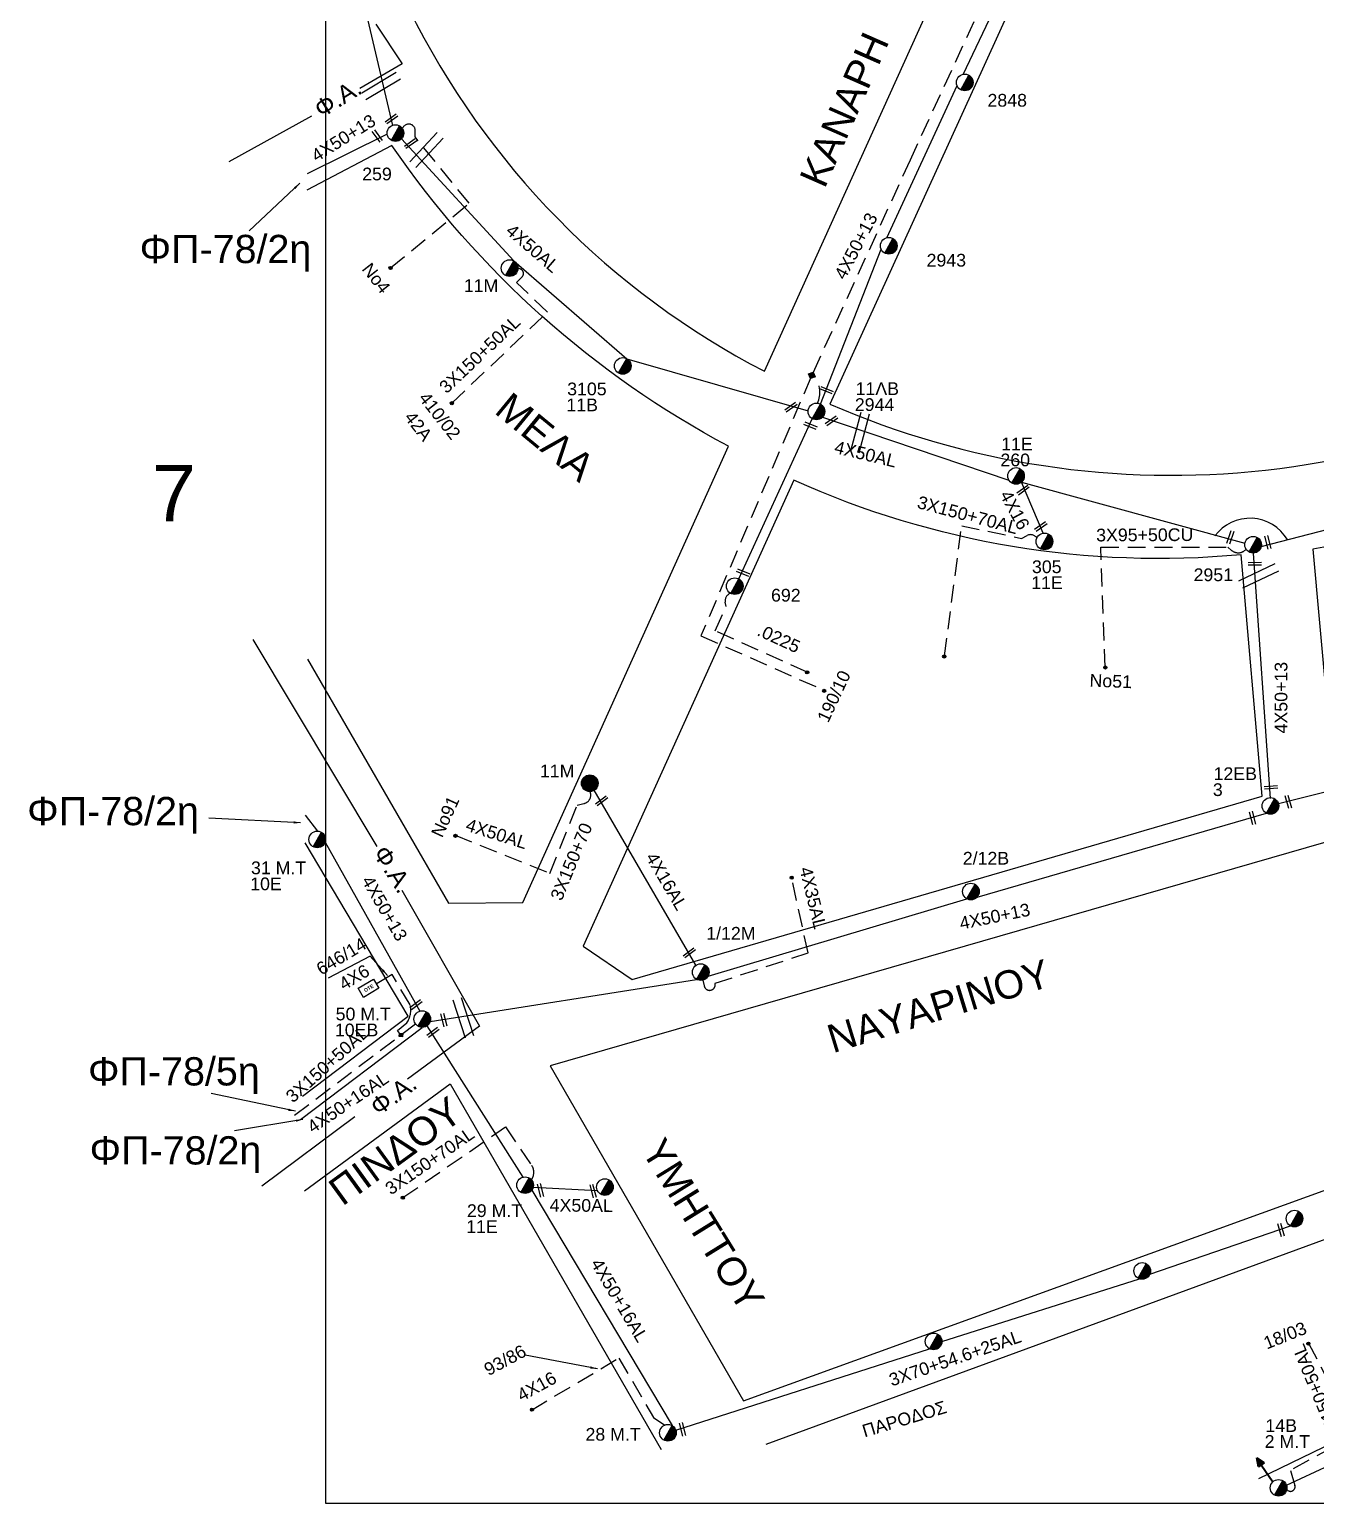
# Model space of a CAD drawing. Header units: millimetres. Extents: x 898 to 3196, y 765 to 1779.
# Drawn here: x 897.7 to 1080, y 771.1 to 979.9 of the extents above; entities that cross this region are included whole.
import ezdxf
from ezdxf.enums import TextEntityAlignment as Align

# ---------------------------------------------------------------- set-up
doc = ezdxf.new("R2010")
doc.units = ezdxf.units.MM
doc.linetypes.add('DASHED', pattern=[19.05, 12.7, -6.35])
for name, color, linetype in [('Pillar OTE', 7, 'Continuous'), ('Γέφυρες Εναερίου Δικτύου', 7, 'DASHED'), ('Γυμνά εναέρια ΧΤ (3Φ)   3x50+35CU', 7, 'Continuous'), ('Γυμνά εναέρια ΧΤ (3Φ)   4x16AL', 7, 'Continuous'), ('Γυμνά εναέρια ΧΤ (3Φ)   4x35AL', 7, 'Continuous'), ('Γυμνά εναέρια ΧΤ (3Φ)   4x50AL', 7, 'Continuous'), ('Γυμνά εναέρια ΧΤ και ΦΟΠ (3Φ)   4x50+16AL', 7, 'Continuous'), ('Εναέρια παροχή ΧΤ 4x16', 7, 'SYN_LINE'), ('Επίτονοι', 7, 'Continuous'), ('Επιγραφές - Σχήματα', 7, 'Continuous'), ('Καλώδια ΧΤ   3x150+50AL', 7, 'DASHED'), ('Καλώδια ΧΤ   3x150+70AL', 7, 'DASHED'), ('Καλώδια ΧΤ   3x150AL+50CU', 7, 'DASHED'), ('Καλώδια ΧΤ   3x95+50CU', 7, 'DASHED'), ('Καλώδια ΧΤ   4x50+13', 7, 'SYN_LINE'), ('Μηχανική τομή', 7, 'Continuous'), ('Στύλος Ξύλινος', 7, 'Continuous'), ('Στύλος Ξύλινος @ 1', 7, 'Continuous'), ('Στύλος ΦΜ', 7, 'Continuous'), ('Στύλος ΦΜ @ 1', 7, 'Continuous'), ('Συνδέσεις', 7, 'Continuous'), ('Συνεστραμμένα ΧΤ   3x70+54.6+25AL', 7, 'SYN_LINE'), ('Τομή', 7, 'Continuous'), ('Υπόβαθρο ΔΕΗ', 7, 'Continuous'), ('Υπόγεια καλώδια Παροχών ΧΤ   .0225', 7, 'DASHED'), ('Υπόγεια καλώδια Παροχών ΧΤ   4x6', 7, 'DASHED')]:
    doc.layers.add(name, color=color, linetype=linetype)
doc.styles.add('ar', font='arial.ttf')
doc.styles.get("Standard").update_dxf_attribs({"font": 'arial.ttf'})
doc.linetypes.add('SYN_LINE', pattern='A,0.5,-0.0001,["/\\/\\/\\/",Standard,S=0.1,R=0,X=0,Y=-0.05],-0.25', length=0.7501)
doc.dimstyles.new('ISO-25', dxfattribs={"dimtxt": 2.5, "dimasz": 2.5, "dimexe": 1.25, "dimexo": 0.625, "dimtad": 1, "dimtxsty": 'Standard', "dimcen": 2.5, "dimadec": 0, "dimazin": 0, "dimtfac": 1, "dimtmove": 0, "dimatfit": 3, "dimfxl": 1, "dimarcsym": 0})

# ---------------------------------------------------------------- blocks, each defined once
blk = doc.blocks.new('ΥΠΑΡΧΩΝ ΤΣΙΜΕΝΤΕΝΙΟΣ ΣΤΥΛΟΣ')
at = {"layer": 'Στύλος ΦΜ'}
blk.add_hatch(color=7, dxfattribs=at).paths.add_polyline_path([(-1.29, -2.28, 0.574793), (2.62, 0, 0.268822), (1.3, 2.27)])
at = {"layer": 'Στύλος ΦΜ', "color": 7}
blk.add_line((-1.29, -2.28), (1.3, 2.27), dxfattribs=at)
blk.add_circle((0, 0), 2.62, dxfattribs=at)
at = {"layer": 'Στύλος ΦΜ', "flags": 4}
for tag, p in [('ΑΡΙΘΜΟΣ', (-4.68, 8.05)), ('ΤΥΠΟΣ', (-4.91, 3.03))]:
    blk.add_attdef(tag, p, '', height=4, dxfattribs=at)
blk = doc.blocks.new('ΥΠΑΡΧΩΝ ΞΥΛΙΝΟΣ ΣΤΥΛΟΣ')
at = {"layer": 'Στύλος Ξύλινος'}
h = blk.add_hatch(color=7, dxfattribs=at)
h.paths.add_polyline_path([(-2.62, 0, 0.270008), (-1.29, -2.28), (1.3, 2.27, 0.576266)])
h.paths.add_polyline_path([(-1.29, -2.28, 0.574793), (2.62, 0, 0.268822), (1.3, 2.27)])
at = {"layer": 'Στύλος Ξύλινος', "color": 7}
blk.add_line((-1.29, -2.28), (1.3, 2.27), dxfattribs=at)
blk.add_circle((0, 0), 2.62, dxfattribs=at)
at = {"layer": 'Στύλος Ξύλινος', "flags": 4}
for tag, p in [('ΑΡΙΘΜΟΣ', (-4.91, 8.6)), ('ΤΥΠΟΣ', (-4.85, 3.39))]:
    blk.add_attdef(tag, p, '', height=4, dxfattribs=at)
blk = doc.blocks.new('ΤΟΜΗ')
at = {"layer": 'Τομή', "ltscale": 40}
for p, q in [((-5.68, 0), (5.68, 0)), ((5.68, -2.33), (-5.68, -2.33))]:
    blk.add_line(p, q, dxfattribs=at)
blk = doc.blocks.new('A$C76D1674A')
at = {"layer": 'Τομή', "xscale": 0.5, "yscale": 0.5, "zscale": 0.5}
blk.add_blockref('ΤΟΜΗ', (2.84, 1.17), dxfattribs=at)
blk = doc.blocks.new('ΕΠΙΤΟΝΟΣ')
at = {"layer": 'Επίτονοι', "lineweight": 40, "ltscale": 40}
blk.add_hatch(color=256, dxfattribs=at).paths.add_polyline_path([(-1.13, 6.47), (0, 9.1), (1.13, 6.47)])
for p, q in [((-1.13, 6.47), (0, 9.1)), ((1.13, 6.47), (-1.13, 6.47)), ((-1.13, 6.47), (0, 6.47)), ((0, 9.1), (1.13, 6.47)), ((0, 6.47), (0, 0))]:
    blk.add_line(p, q, dxfattribs=at)
blk = doc.blocks.new('_ΣΥΝΔΕΣΗ')
at = {"layer": 'Συνδέσεις', "linetype": 'SYN_LINE', "ltscale": 40}
blk.add_hatch(color=256, dxfattribs=at).paths.add_polyline_path([(0.5, -0.01, 1), (-0.5, -0.01, 1)])
at = {"layer": 'Συνδέσεις'}
blk.add_circle((0, -0.01), 0.5, dxfattribs=at)
blk = doc.blocks.new('ΜΗΧΑΝΙΚΗ ΤΟΜΗ')
at = {"layer": 'Μηχανική τομή', "ltscale": 40}
for p, q in [((-1.89, 0.78), (1.89, 0.78)), ((1.89, 0), (-1.89, 0))]:
    blk.add_line(p, q, dxfattribs=at)
blk = doc.blocks.new('TSONTA XT1')
at = {"ltscale": 40}
h = blk.add_hatch(color=256, dxfattribs=at)
h.dxf.hatch_style = 1
h.paths.add_polyline_path([(595.96, 2487.66), (597.07, 2488.77), (595.96, 2489.87), (594.85, 2488.77)])
blk.add_lwpolyline([(594.85, 2488.77), (595.96, 2489.87), (597.07, 2488.77), (595.96, 2487.66)], close=True, dxfattribs=at)
blk = doc.blocks.new('PILLAR ΟΤΕ')
at = {"layer": 'Pillar OTE', "ltscale": 40}
blk.add_lwpolyline([(-3.31, 2.02), (3.39, 2.02), (3.39, -1.99), (-3.31, -1.99)], close=True, dxfattribs=at)
at = {"layer": 'Pillar OTE', "insert": (-1.81, 0.71), "char_height": 1.3575, "width": 109.961, "attachment_point": 1}
blk.add_mtext('{\\fArial|b1|i0|c161|p34;OTE}', dxfattribs=at)

msp = doc.modelspace()

# ---------------------------------------------------------------- linework, layer by layer
at = {"layer": 'Γυμνά εναέρια ΧΤ (3Φ)   3x50+35CU', "color": 6, "linetype": 'Continuous'}
msp.add_lwpolyline([(1072.28, 906.69), (1098.22, 913.37)], dxfattribs=at)
at = {"layer": 'Γυμνά εναέρια ΧΤ (3Φ)   4x16AL', "color": 30, "linetype": 'Continuous'}
msp.add_lwpolyline([(992.18, 847.37), (977.77, 872.15)], dxfattribs=at)
at = {"layer": 'Γυμνά εναέρια ΧΤ (3Φ)   4x35AL', "color": 30, "linetype": 'DASHED', "ltscale": 0.2}
msp.add_lwpolyline([(993.17, 845.27), (993.34, 844.46, 1.029302), (994.89, 844.82), (1008.08, 849.11), (1005.75, 859.71)], format="xyb", dxfattribs=at)
at = {"layer": 'Γυμνά εναέρια ΧΤ (3Φ)   4x50AL', "color": 30}
msp.add_lwpolyline([(950.47, 964.43), (966.37, 947.12), (982.38, 933.27), (1008.08, 925.91)], dxfattribs=at)
at = {"layer": 'Γυμνά εναέρια ΧΤ (3Φ)   4x50AL', "color": 6, "linetype": 'Continuous'}
for points in [[(1010.13, 925.01), (1036.5, 916.09)], [(1038.32, 915.8), (1069.97, 907.14)]]:
    msp.add_lwpolyline(points, dxfattribs=at)
at = {"layer": 'Γυμνά εναέρια ΧΤ (3Φ)   4x50AL', "color": 30, "linetype": 'DASHED', "ltscale": 0.2}
msp.add_lwpolyline([(958.04, 865.82), (971.49, 860.39), (975.37, 870.06), (976.3, 870.27, 0.469726), (977.18, 871.97, 2.286133)], format="xyb", dxfattribs=at)
at = {"layer": 'Γυμνά εναέρια ΧΤ (3Φ)   4x50AL', "color": 1}
msp.add_lwpolyline([(969.1, 815.93), (978.21, 815.49)], dxfattribs=at)
at = {"layer": 'Γυμνά εναέρια ΧΤ και ΦΟΠ (3Φ)   4x50+16AL', "color": 173}
msp.add_lwpolyline([(941.21, 1000.29), (949.16, 966.32)], dxfattribs=at)
at = {"layer": 'Γυμνά εναέρια ΧΤ και ΦΟΠ (3Φ)   4x50+16AL', "color": 2}
for points in [[(938.62, 866.37), (936.86, 868.63)], [(939.63, 864.79), (953.04, 840.88)], [(936.13, 825.52), (953.41, 838.58)]]:
    msp.add_lwpolyline(points, dxfattribs=at)
at = {"layer": 'Γυμνά εναέρια ΧΤ και ΦΟΠ (3Φ)   4x50+16AL', "color": 1}
for points in [[(954.05, 838.78), (967.64, 817.36)], [(968.91, 815.53), (988.8, 782.18)]]:
    msp.add_lwpolyline(points, dxfattribs=at)
at = {"layer": 'Εναέρια παροχή ΧΤ 4x16', "color": 6, "ltscale": 20}
msp.add_lwpolyline([(1041.38, 908.56), (1038.32, 915.8)], dxfattribs=at)
at = {"layer": 'Εναέρια παροχή ΧΤ 4x16', "color": 1, "linetype": 'DASHED', "ltscale": 0.2}
msp.add_lwpolyline([(968.88, 784.38), (981.25, 791.75), (986.15, 783.34), (987.79, 782.26)], dxfattribs=at)
at = {"layer": 'Επιγραφές - Σχήματα', "color": 85, "linetype": 'Continuous'}
for p, q in [((937.71, 967.6), (925.98, 961.14)), ((929.4, 893.51), (946.96, 864.19)), ((943.86, 825.92), (930.67, 816.11))]:
    msp.add_line(p, q, dxfattribs=at)
at = {"layer": 'Επιγραφές - Σχήματα'}
msp.add_lwpolyline([(939.73, 1767.32), (2955.99, 1767.32), (2955.99, 771.15), (939.73, 771.15)], close=True, dxfattribs=at)
at = {"layer": 'Επιγραφές - Σχήματα', "color": 85, "linetype": 'Continuous'}
for points in [[(946.83, 980.66), (950.55, 975.03), (944.54, 971.55)], [(950.49, 858.03), (961.49, 838.73), (951.29, 831.23)]]:
    msp.add_lwpolyline(points, dxfattribs=at)
at = {"layer": 'Επιγραφές - Σχήματα', "linetype": 'Continuous'}
msp.add_arc((1070.68, 904.51), 6.17, 30.7524, 143.611, dxfattribs=at)
at = {"layer": 'Καλώδια ΧΤ   3x150+50AL', "color": 30, "ltscale": 0.2}
msp.add_lwpolyline([(957.59, 926.97), (971.14, 939.87), (966.76, 944.08), (967.52, 944.82, 0.712459), (966.96, 946.04, -1.1919)], format="xyb", dxfattribs=at)
at = {"layer": 'Καλώδια ΧΤ   3x150+50AL', "color": 1, "ltscale": 0.2}
msp.add_lwpolyline([(935.28, 826.14), (952.45, 839.07)], dxfattribs=at)
at = {"layer": 'Καλώδια ΧΤ   3x150+50AL', "color": 151, "ltscale": 0.2}
msp.add_lwpolyline([(1078.96, 793.87), (1085.71, 780.94), (1076.41, 775.82), (1077.04, 773.71, -0.83818), (1075.9, 773.13, -2.104766)], format="xyb", dxfattribs=at)
at = {"layer": 'Καλώδια ΧΤ   3x150+70AL', "color": 6, "ltscale": 0.2}
msp.add_lwpolyline([(1027.41, 891.19), (1029.83, 909.62), (1038.3, 907.83), (1039.1, 908.24, -0.37726), (1040.49, 907.87, 0.533199)], format="xyb", dxfattribs=at)
at = {"layer": 'Καλώδια ΧΤ   3x150+70AL', "color": 1, "ltscale": 0.2}
msp.add_lwpolyline([(950.67, 814.48), (965.18, 824.48), (968.91, 819, -0.319668), (968.86, 816.99, 8.701729)], format="xyb", dxfattribs=at)
at = {"layer": 'Καλώδια ΧΤ   3x150AL+50CU', "color": 30, "linetype": 'DASHED', "ltscale": 0.2}
msp.add_lwpolyline([(1012.21, 1036.36, 0.491631), (1017.98, 1031.27), (1020.75, 1023.96), (1020.75, 1023.96, 0.203295), (1032.12, 1005.69, 0.027333), (1034.97, 1003.56, 0.143891), (1034.26, 1000.71), (1039.53, 998.3), (1022.51, 961.37), (1008.45, 930.6), (992.89, 894.03), (1010.38, 886.28)], format="xyb", dxfattribs=at)
msp.add_arc((1005.83, 928.51), 3.91, 336.6831, 34.2266, dxfattribs=at)
at = {"layer": 'Καλώδια ΧΤ   3x95+50CU', "color": 6, "ltscale": 0.2}
msp.add_lwpolyline([(1050.18, 889.58), (1049.55, 906.57), (1067.54, 906.58), (1068.08, 906.13, 0.414244), (1070.13, 906.3, 4.118219)], format="xyb", dxfattribs=at)
at = {"layer": 'Καλώδια ΧΤ   4x50+13', "color": 85, "linetype": 'Continuous'}
for points in [[(1030.02, 973.54), (1042.07, 998.87)], [(1019.21, 950.4), (1029.17, 971.96)], [(1009.84, 926.82), (1018.42, 948.8)], [(998.27, 902.08), (1008.67, 924.77)]]:
    msp.add_lwpolyline(points, dxfattribs=at)
at = {"layer": 'Καλώδια ΧΤ   4x50+13', "color": 2, "linetype": 'Continuous'}
msp.add_lwpolyline([(948.43, 965.07), (937.1, 959.43)], dxfattribs=at)
at = {"layer": 'Καλώδια ΧΤ   4x50+13', "color": 2, "linetype": 'DASHED', "ltscale": 0.2}
msp.add_lwpolyline([(948.91, 946.12), (960.06, 955.29), (952.38, 964.67), (952.41, 965.54, 0.87519), (950.6, 965.84, -0.652577)], format="xyb", dxfattribs=at)
at = {"layer": 'Καλώδια ΧΤ   4x50+13', "color": 30, "linetype": 'Continuous'}
for points in [[(1071.14, 905.75), (1073.53, 870.99)], [(1074.71, 870.27), (1105.82, 878.05)], [(1032.04, 857.03), (1073, 868.92)], [(993.89, 845.85), (1030.57, 856.78)], [(954.52, 839.39), (992.27, 845.38)]]:
    msp.add_lwpolyline(points, dxfattribs=at)
at = {"layer": 'Συνεστραμμένα ΧΤ   3x70+54.6+25AL', "color": 1, "ltscale": 20}
for p, q in [((1056.49, 803.61), (1076.41, 810.46)), ((1027.02, 794.07), (1055.03, 802.96)), ((989.33, 781.53), (1025.27, 793.07))]:
    msp.add_line(p, q, dxfattribs=at)
at = {"layer": 'Συνεστραμμένα ΧΤ   3x70+54.6+25AL', "color": 151, "ltscale": 20}
msp.add_lwpolyline([(1075.86, 773.74), (1110.4, 789.78)], dxfattribs=at)
at = {"layer": 'Υπόβαθρο ΔΕΗ'}
for points in [[(1015.85, 1035.58), (940.79, 1036.11, 0.151818), (951.52, 982.8, 0.160356), (1001.89, 931.49), (1034.19, 1002.87, -0.232778), (1015.85, 1035.58, -2.780866)], [(1043.44, 997.73), (1011.16, 926.84, 0.130739), (1072.87, 917.49, 0.126861), (1132.79, 940.39), (1081.43, 1000.88, -0.227388), (1043.44, 997.73, -2.60294)], [(937.14, 890.71), (957.13, 856.17), (967.64, 856.27), (996.8, 920.88, -0.121566), (949.11, 963.48), (937.03, 957.13)], [(1079.61, 906.31), (1082.51, 873.94), (1139.31, 889.67), (1167.54, 898.11), (1140.12, 930.82, -0.112436), (1079.61, 906.31, 15.201416)], [(1071.92, 774.69), (1091.91, 784.37), (1122.62, 796.65, -0.021851), (1171.07, 810.91, -0.02192), (1216.47, 818.2, 0.026638), (1248.99, 825.8, 0.036387), (1295.35, 844.88, 0.051225), (1329.42, 870.92), (1288.49, 922.99), (1178.92, 892.28), (1086.32, 866.24), (971.54, 833.12), (998.92, 785.69), (1085.34, 817.01)], [(976.2, 850.1), (983.14, 845.38), (1072.39, 871.31), (1069.45, 905.51, -0.129708), (1006.03, 916.07), (976.2, 850.1)]]:
    msp.add_lwpolyline(points, format="xyb", dxfattribs=at)
for points in [[(936.41, 828.83), (951.41, 840.17), (936.83, 864.72)], [(946.03, 848.64), (940.06, 845.56)], [(936.73, 815.41), (957.34, 830.6), (987.24, 778.82)], [(1002.13, 779.55), (1081.49, 808.61)]]:
    msp.add_lwpolyline(points, dxfattribs=at)
at = {"layer": 'Υπόγεια καλώδια Παροχών ΧΤ   .0225', "color": 85, "ltscale": 0.2}
msp.add_lwpolyline([(1007.95, 888.86), (994.88, 894.74), (996.46, 898.17), (996.33, 898.78, -0.400577), (997.1, 900.03, -2.2778)], format="xyb", dxfattribs=at)
at = {"layer": 'Υπόγεια καλώδια Παροχών ΧΤ   4x6', "color": 1, "linetype": 'DASHED', "ltscale": 0.2}
msp.add_lwpolyline([(950.18, 837.78), (949.89, 838.13), (951.22, 839.23, 0.213388), (951.68, 841.76), (949.13, 846.06), (946.99, 844.79)], format="xyb", dxfattribs=at)

# ---------------------------------------------------------------- block references
at = {"layer": 'Pillar OTE', "xscale": 0.375, "yscale": 0.375, "zscale": 0.375, "rotation": 30.69418255899682}
msp.add_blockref('PILLAR ΟΤΕ', (945.78, 844.1), dxfattribs=at)
at = {"layer": 'Γέφυρες Εναερίου Δικτύου', "color": 85, "lineweight": 50}
for p, rotation in [((945.43, 969.91), 30.99283984113905), ((952.47, 960.36), 46.72207275914543)]:
    msp.add_blockref('A$C76D1674A', p, dxfattribs=dict(at, rotation=rotation))
at = {"layer": 'Γυμνά εναέρια ΧΤ και ΦΟΠ (3Φ)   4x50+16AL', "color": 5, "lineweight": 50, "rotation": 75.07322236773612}
msp.add_blockref('A$C76D1674A', (1015.26, 919.91), dxfattribs=at)
at = {"layer": 'Γυμνά εναέρια ΧΤ και ΦΟΠ (3Φ)   4x50+16AL', "color": 5, "linetype": 'Continuous', "lineweight": 50, "rotation": 25.51412972581991}
msp.add_blockref('A$C76D1674A', (1069.62, 900.75), dxfattribs=at)
at = {"layer": 'Επιγραφές - Σχήματα', "color": 85, "linetype": 'Continuous', "rotation": 107.9744826624123}
msp.add_blockref('A$C76D1674A', (960.65, 837.41), dxfattribs=at)
at = {"layer": 'Μηχανική τομή'}
for p, xscale, yscale, zscale, rotation in [((948.93, 967.38), 0.4999999999999578, 0.4999999999999578, 0.4999999999999578, 215.6031950170633), ((947.19, 964.92), 0.4999999999999578, 0.4999999999999578, 0.4999999999999578, 125.6031950170633), ((951.63, 963.9), 0.4999999999999578, 0.4999999999999578, 0.4999999999999578, 215.6031950170633), ((1010.62, 928.63), 0.499999999999895, 0.499999999999895, 0.499999999999895, 338.082846079045), ((1005.52, 926.57), 0.4999999999999578, 0.4999999999999578, 0.4999999999999578, 215.6031950170633), ((1011.27, 924.64), 0.4999999999999578, 0.4999999999999578, 0.4999999999999578, 215.6031950170633), ((1008.33, 923.62), 0.499999999999895, 0.499999999999895, 0.499999999999895, 338.082846079045), ((1038.42, 914.83), 0.4999999999999578, 0.4999999999999578, 0.4999999999999578, 215.6031950170633), ((1040.94, 909.67), 0.4999999999999578, 0.4999999999999578, 0.4999999999999578, 215.6031950170633), ((1067.72, 908.04), 0.4999999999999604, 0.4999999999999604, 0.4999999999999604, 250.8165792617172), ((1073.01, 907.23), 0.4999999999999796, 0.4999999999999796, 0.4999999999999796, 283.7986926506977), ((1071.37, 904.43), 0.4999999999999845, 0.4999999999999845, 0.4999999999999845, 180.4411231366354), ((998.79, 902.78), 0.499999999999895, 0.499999999999895, 0.499999999999895, 338.082846079045), ((1073.64, 872.76), 0.4999999999999346, 0.4999999999999346, 0.4999999999999346, 184.2962295991904), ((978.92, 870.51), 0.4999999999999532, 0.4999999999999532, 0.4999999999999532, 36.86036083969585), ((1076.3, 870.57), 0.4999999999999475, 0.4999999999999475, 0.4999999999999475, 105.0558109058656), ((1071.22, 868.26), 0.4999999999999475, 0.4999999999999475, 0.4999999999999475, 105.0558109058656), ((991.35, 848.98), 0.4999999999999532, 0.4999999999999532, 0.4999999999999532, 36.86036083969585), ((952.62, 841.63), 0.4999999999999532, 0.4999999999999532, 0.4999999999999532, 36.86036083969585), ((956.64, 839.69), 0.4999999999999475, 0.4999999999999475, 0.4999999999999475, 105.0558109058656), ((955.05, 837.72), 0.4999999999999532, 0.4999999999999532, 0.4999999999999532, 36.86036083969585), ((970.34, 815.54), 0.4999999999999475, 0.4999999999999475, 0.4999999999999475, 105.0558109058656), ((977.79, 815.45), 0.4999999999999475, 0.4999999999999475, 0.4999999999999475, 105.0558109058656), ((1075.27, 809.95), 0.4999999999999475, 0.4999999999999475, 0.4999999999999475, 105.0558109058656), ((990.47, 781.71), 0.4999999999999475, 0.4999999999999475, 0.4999999999999475, 105.0558109058656)]:
    msp.add_blockref('ΜΗΧΑΝΙΚΗ ΤΟΜΗ', p, dxfattribs=dict(at, xscale=xscale, yscale=yscale, zscale=zscale, rotation=rotation))
at = {"layer": 'Στύλος Ξύλινος @ 1', "ltscale": 40}
ref = msp.add_blockref('ΥΠΑΡΧΩΝ ΞΥΛΙΝΟΣ ΣΤΥΛΟΣ', (977.14, 873.15), dxfattribs=dict(at, xscale=0.4499999999998181, yscale=0.4499999999998181, zscale=0.4499999999998181))
ref.add_attrib('ΤΥΠΟΣ', '11M', (970.07, 873.99), dxfattribs={"layer": 'Στύλος Ξύλινος', "height": 1.8, "flags": 4})
at = {"layer": 'Στύλος ΦΜ @ 1', "ltscale": 40}
ref = msp.add_blockref('ΥΠΑΡΧΩΝ ΤΣΙΜΕΝΤΕΝΙΟΣ ΣΤΥΛΟΣ', (1030.27, 972.39), dxfattribs=dict(at, xscale=0.4499999999998181, yscale=0.4499999999998181, zscale=0.4499999999998181))
ref.add_attrib('ΤΥΠΟΣ', '2848', (1033.49, 968.97), dxfattribs={"layer": 'Στύλος ΦΜ', "height": 1.8, "flags": 4})
ref = msp.add_blockref('ΥΠΑΡΧΩΝ ΤΣΙΜΕΝΤΕΝΙΟΣ ΣΤΥΛΟΣ', (949.6, 965.23), dxfattribs=dict(at, xscale=0.4499999999998181, yscale=0.4499999999998181, zscale=0.4499999999998181))
ref.add_attrib('ΤΥΠΟΣ', '259', (944.89, 958.53), dxfattribs={"layer": 'Στύλος ΦΜ', "height": 1.8, "flags": 4})
ref = msp.add_blockref('ΥΠΑΡΧΩΝ ΤΣΙΜΕΝΤΕΝΙΟΣ ΣΤΥΛΟΣ', (1019.5, 949.26), dxfattribs=dict(at, xscale=0.4499999999998181, yscale=0.4499999999998181, zscale=0.4499999999998181))
ref.add_attrib('ΤΥΠΟΣ', '2943', (1024.86, 946.32), dxfattribs={"layer": 'Στύλος ΦΜ', "height": 1.8, "flags": 4})
ref = msp.add_blockref('ΥΠΑΡΧΩΝ ΤΣΙΜΕΝΤΕΝΙΟΣ ΣΤΥΛΟΣ', (965.78, 946.1), dxfattribs=dict(at, xscale=0.4499999999998181, yscale=0.4499999999998181, zscale=0.4499999999998181))
ref.add_attrib('ΤΥΠΟΣ', '11M', (959.29, 942.73), dxfattribs={"layer": 'Στύλος ΦΜ', "height": 1.8, "flags": 4})
ref = msp.add_blockref('ΥΠΑΡΧΩΝ ΤΣΙΜΕΝΤΕΝΙΟΣ ΣΤΥΛΟΣ', (981.8, 932.25), dxfattribs=dict(at, xscale=0.4499999999998181, yscale=0.4499999999998181, zscale=0.4499999999998181))
ref.add_attrib('ΤΥΠΟΣ', '11B', (973.82, 925.83), dxfattribs={"layer": 'Στύλος ΦΜ', "height": 1.8, "flags": 4})
ref.add_attrib('ΑΡΙΘΜΟΣ', '3105', (973.93, 928.09), dxfattribs={"layer": 'Στύλος ΦΜ', "height": 1.8, "flags": 4})
ref = msp.add_blockref('ΥΠΑΡΧΩΝ ΤΣΙΜΕΝΤΕΝΙΟΣ ΣΤΥΛΟΣ', (1009.25, 925.8), dxfattribs=dict(at, xscale=0.4499999999998181, yscale=0.4499999999998181, zscale=0.4499999999998181))
ref.add_attrib('ΤΥΠΟΣ', '2944', (1014.69, 925.87), dxfattribs={"layer": 'Στύλος ΦΜ', "height": 1.8, "flags": 4})
ref.add_attrib('ΑΡΙΘΜΟΣ', '11ΛB', (1014.8, 928.13), dxfattribs={"layer": 'Στύλος ΦΜ', "height": 1.8, "flags": 4})
at = {"layer": 'Στύλος ΦΜ @ 1', "ltscale": 40, "xscale": 0.4499999999998181, "yscale": 0.4499999999998181, "zscale": 0.4499999999998181}
msp.add_blockref('ΥΠΑΡΧΩΝ ΤΣΙΜΕΝΤΕΝΙΟΣ ΣΤΥΛΟΣ', (1037.53, 916.67), dxfattribs=at).add_auto_attribs({'ΤΥΠΟΣ': '260', 'ΑΡΙΘΜΟΣ': '11E'})
at = {"layer": 'Στύλος ΦΜ @ 1', "ltscale": 40}
ref = msp.add_blockref('ΥΠΑΡΧΩΝ ΤΣΙΜΕΝΤΕΝΙΟΣ ΣΤΥΛΟΣ', (1041.56, 907.39), dxfattribs=dict(at, xscale=0.4499999999998181, yscale=0.4499999999998181, zscale=0.4499999999998181))
ref.add_attrib('ΤΥΠΟΣ', '11E', (1039.68, 900.64), dxfattribs={"layer": 'Στύλος ΦΜ', "height": 1.8, "flags": 4})
ref.add_attrib('ΑΡΙΘΜΟΣ', '305', (1039.79, 902.91), dxfattribs={"layer": 'Στύλος ΦΜ', "height": 1.8, "flags": 4})
ref = msp.add_blockref('ΥΠΑΡΧΩΝ ΤΣΙΜΕΝΤΕΝΙΟΣ ΣΤΥΛΟΣ', (1071.13, 906.93), dxfattribs=dict(at, xscale=0.4499999999998181, yscale=0.4499999999998181, zscale=0.4499999999998181))
ref.add_attrib('ΤΥΠΟΣ', '2951', (1062.69, 901.77), dxfattribs={"layer": 'Στύλος ΦΜ', "height": 1.8, "flags": 4})
ref = msp.add_blockref('ΥΠΑΡΧΩΝ ΤΣΙΜΕΝΤΕΝΙΟΣ ΣΤΥΛΟΣ', (997.68, 901.06), dxfattribs=dict(at, xscale=0.4499999999998181, yscale=0.4499999999998181, zscale=0.4499999999998181))
ref.add_attrib('ΤΥΠΟΣ', '692', (1002.82, 898.88), dxfattribs={"layer": 'Στύλος ΦΜ', "height": 1.8, "flags": 4})
ref = msp.add_blockref('ΥΠΑΡΧΩΝ ΤΣΙΜΕΝΤΕΝΙΟΣ ΣΤΥΛΟΣ', (1073.58, 869.94), dxfattribs=dict(at, xscale=0.4499999999998181, yscale=0.4499999999998181, zscale=0.4499999999998181))
ref.add_attrib('ΤΥΠΟΣ', '3', (1065.42, 871.34), dxfattribs={"layer": 'Στύλος ΦΜ', "height": 1.8, "flags": 4})
ref.add_attrib('ΑΡΙΘΜΟΣ', '12EB', (1065.52, 873.6), dxfattribs={"layer": 'Στύλος ΦΜ', "height": 1.8, "flags": 4})
ref = msp.add_blockref('ΥΠΑΡΧΩΝ ΤΣΙΜΕΝΤΕΝΙΟΣ ΣΤΥΛΟΣ', (938.52, 865.19), dxfattribs=dict(at, xscale=0.4499999999998181, yscale=0.4499999999998181, zscale=0.4499999999998181))
ref.add_attrib('ΤΥΠΟΣ', '10E', (929.02, 858), dxfattribs={"layer": 'Στύλος ΦΜ', "height": 1.8, "flags": 4})
ref.add_attrib('ΑΡΙΘΜΟΣ', '31 M.T', (929.13, 860.27), dxfattribs={"layer": 'Στύλος ΦΜ', "height": 1.8, "flags": 4})
ref = msp.add_blockref('ΥΠΑΡΧΩΝ ΤΣΙΜΕΝΤΕΝΙΟΣ ΣΤΥΛΟΣ', (1031.15, 857.81), dxfattribs=dict(at, xscale=0.4499999999998181, yscale=0.4499999999998181, zscale=0.4499999999998181))
ref.add_attrib('ΤΥΠΟΣ', '2/12B', (1029.99, 861.63), dxfattribs={"layer": 'Στύλος ΦΜ', "height": 1.8, "flags": 4})
ref = msp.add_blockref('ΥΠΑΡΧΩΝ ΤΣΙΜΕΝΤΕΝΙΟΣ ΣΤΥΛΟΣ', (992.85, 846.4), dxfattribs=dict(at, xscale=0.4499999999998181, yscale=0.4499999999998181, zscale=0.4499999999998181))
ref.add_attrib('ΤΥΠΟΣ', '1/12M', (993.64, 851), dxfattribs={"layer": 'Στύλος ΦΜ', "height": 1.8, "flags": 4})
ref = msp.add_blockref('ΥΠΑΡΧΩΝ ΤΣΙΜΕΝΤΕΝΙΟΣ ΣΤΥΛΟΣ', (953.4, 839.76), dxfattribs=dict(at, xscale=0.4499999999998181, yscale=0.4499999999998181, zscale=0.4499999999998181))
ref.add_attrib('ΤΥΠΟΣ', '10EB', (941.02, 837.31), dxfattribs={"layer": 'Στύλος ΦΜ', "height": 1.8, "flags": 4})
ref.add_attrib('ΑΡΙΘΜΟΣ', '50 M.T', (941.13, 839.57), dxfattribs={"layer": 'Στύλος ΦΜ', "height": 1.8, "flags": 4})
ref = msp.add_blockref('ΥΠΑΡΧΩΝ ΤΣΙΜΕΝΤΕΝΙΟΣ ΣΤΥΛΟΣ', (967.96, 816.23), dxfattribs=dict(at, xscale=0.4499999999998181, yscale=0.4499999999998181, zscale=0.4499999999998181))
ref.add_attrib('ΤΥΠΟΣ', '11E', (959.63, 809.46), dxfattribs={"layer": 'Στύλος ΦΜ', "height": 1.8, "flags": 4})
ref.add_attrib('ΑΡΙΘΜΟΣ', '29 M.T', (959.73, 811.72), dxfattribs={"layer": 'Στύλος ΦΜ', "height": 1.8, "flags": 4})
at = {"layer": 'Στύλος ΦΜ @ 1', "ltscale": 40, "xscale": 0.4499999999998181, "yscale": 0.4499999999998181, "zscale": 0.4499999999998181}
for p in [(979.29, 815.96), (1076.99, 811.49), (1055.41, 804.08), (1025.85, 794.1)]:
    msp.add_blockref('ΥΠΑΡΧΩΝ ΤΣΙΜΕΝΤΕΝΙΟΣ ΣΤΥΛΟΣ', p, dxfattribs=at)
at = {"layer": 'Στύλος ΦΜ @ 1', "ltscale": 40}
ref = msp.add_blockref('ΥΠΑΡΧΩΝ ΤΣΙΜΕΝΤΕΝΙΟΣ ΣΤΥΛΟΣ', (1074.74, 773.37), dxfattribs=dict(at, xscale=0.4499999999998181, yscale=0.4499999999998181, zscale=0.4499999999998181))
ref.add_attrib('ΤΥΠΟΣ', '2 M.T', (1072.76, 779.03), dxfattribs={"layer": 'Στύλος ΦΜ', "height": 1.8, "flags": 4})
ref.add_attrib('ΑΡΙΘΜΟΣ', '14B', (1072.87, 781.29), dxfattribs={"layer": 'Στύλος ΦΜ', "height": 1.8, "flags": 4})
ref = msp.add_blockref('ΥΠΑΡΧΩΝ ΤΣΙΜΕΝΤΕΝΙΟΣ ΣΤΥΛΟΣ', (988.21, 781.16), dxfattribs=dict(at, xscale=0.4499999999998181, yscale=0.4499999999998181, zscale=0.4499999999998181))
ref.add_attrib('ΤΥΠΟΣ', '28 M.T', (976.53, 780.05), dxfattribs={"layer": 'Στύλος ΦΜ', "height": 1.8, "flags": 4})
at = {"layer": 'Συνδέσεις', "xscale": 0.4500000000000455, "yscale": 0.4500000000000455, "zscale": 0.4500000000000455}
for p in [(948.91, 946.13), (957.59, 926.97), (1027.36, 891.1), (1050.19, 889.54), (1007.95, 888.86), (1010.35, 886.24), (958.1, 865.71), (1005.75, 859.78), (950.64, 814.46), (1078.96, 793.8), (968.94, 784.44)]:
    msp.add_blockref('_ΣΥΝΔΕΣΗ', p, dxfattribs=at)
at = {"layer": 'Συνδέσεις'}
for p, xscale, yscale, zscale, rotation in [((285.77, -2.44), 0.4613007434068618, 0.4613007434068618, 0.4613007434068618, 335.7109535175268), ((1264.31, 115.85), 0.3075184835441075, 0.3075184835441075, 0.3075184835441075, 36.97566192891079)]:
    msp.add_blockref('TSONTA XT1', p, dxfattribs=dict(at, xscale=xscale, yscale=yscale, zscale=zscale, rotation=rotation))
at = {"layer": 'Συνεστραμμένα ΧΤ   3x70+54.6+25AL', "color": 154, "ltscale": 20, "xscale": 0.45, "yscale": 0.45, "zscale": 0.45, "rotation": 33.80673654618083}
msp.add_blockref('ΕΠΙΤΟΝΟΣ', (1073.91, 774.2), dxfattribs=at)

# ---------------------------------------------------------------- texts
at = {"layer": 'Γυμνά εναέρια ΧΤ (3Φ)   4x16AL', "linetype": 'Continuous'}
msp.add_text('4X16AL', height=1.8, rotation=300.3385, dxfattribs=at).set_placement((988.03, 859.27), align=Align.MIDDLE)
at = {"layer": 'Γυμνά εναέρια ΧΤ (3Φ)   4x35AL', "linetype": 'Continuous'}
msp.add_text('4X35AL', height=1.8, rotation=283.7477, dxfattribs=at).set_placement((1008.77, 856.92), align=Align.MIDDLE)
at = {"layer": 'Γυμνά εναέρια ΧΤ (3Φ)   4x50AL', "linetype": 'Continuous'}
for s, rotation, p in [('4X50AL', 319.2336, (969.06, 948.91)), ('4X50AL', 346.3655, (1016.22, 919.77)), ('4X50AL', 342.4566, (963.95, 866)), ('646/14', 31.0511, (941.91, 848.67)), ('4X6', 31.0511, (943.75, 845.68)), ('4X50AL', 359.6354, (975.93, 813.37))]:
    msp.add_text(s, height=1.8, rotation=rotation, dxfattribs=at).set_placement(p, align=Align.MIDDLE)
at = {"layer": 'Γυμνά εναέρια ΧΤ και ΦΟΠ (3Φ)   4x50+16AL', "linetype": 'Continuous'}
for rotation, p in [(34.1494, (942.86, 827.96)), (300.7071, (981.35, 799.93))]:
    msp.add_text('4X50+16AL', height=1.8, rotation=rotation, dxfattribs=at).set_placement(p, align=Align.MIDDLE)
at = {"layer": 'Εναέρια παροχή ΧΤ 4x16', "linetype": 'Continuous'}
for rotation, p in [(298.3215, (1037.36, 911.85)), (28.7188, (969.62, 787.74))]:
    msp.add_text('4X16', height=1.8, rotation=rotation, dxfattribs=at).set_placement(p, align=Align.MIDDLE)
at = {"layer": 'Επιγραφές - Σχήματα', "linetype": 'Continuous', "attachment_point": 1, "style": 'ar'}
for s, insert, char_height, width, rotation in [('ΚΑΝΑΡΗ', (1006.74, 958.84), 4, 25.2338, 66.3016), ('Νο4', (946.16, 947.05), 1.8, 8.3548, 308.2123), ('410/02', (954.21, 928.78), 1.8, 8.3548, 308.2123), ('ΜΕΛΑ', (965.99, 928.76), 4, 25.2338, 320.5792), ('42Α', (952.18, 926.04), 1.8, 8.3548, 308.2123), ('190/10', (1009.28, 882.36), 1.8, 8.3548, 64.9848), ('Νο51', (1047.99, 888.64), 1.8, 8.3548, 357.7531), ('Νο91', (954.58, 866.07), 1.8, 8.3548, 65.4141), ('ΝΑΥΑΡΙΝΟΥ', (1010.39, 838.72), 4, 36.5107, 17.1142), ('ΠΙΝΔΟΥ', (939.73, 816.41), 4, 36.5107, 35.9907), ('ΥΜΗΤΤΟΥ', (987.74, 823.27), 4, 25.2338, 301.7193), ('18/03', (1072.39, 794.62), 1.8, 12.185, 21.8184), ('93/86', (961.93, 790.76), 1.8, 8.3548, 28.1977), ('ΠΑΡΟΔΟΣ', (1015.55, 782.22), 1.8, 8.3548, 16.6856)]:
    msp.add_mtext(s, dxfattribs=dict(at, insert=insert, char_height=char_height, width=width, rotation=rotation))
at = {"layer": 'Επιγραφές - Σχήματα', "color": 85, "linetype": 'Continuous', "char_height": 2.5, "width": 5.5132, "attachment_point": 1, "style": 'ar'}
for insert, rotation in [((937.78, 969.4), 31.6726), ((948.4, 864.61), 302.5542), ((945.72, 827.95), 36.4116)]:
    msp.add_mtext('Φ.Α.', dxfattribs=dict(at, insert=insert, rotation=rotation))
at = {"layer": 'Επιγραφές - Σχήματα', "linetype": 'Continuous', "width": 25.2338, "attachment_point": 1, "style": 'ar'}
for s, insert, char_height in [('ΦΠ-78/2η', (913.35, 950.81), 4), ('7', (915.1, 918.24), 8), ('ΦΠ-78/2η', (897.42, 871.21), 4), ('ΦΠ-78/5η', (906.04, 834.35), 4), ('ΦΠ-78/2η', (906.26, 823.16), 4)]:
    msp.add_mtext(s, dxfattribs=dict(at, insert=insert, char_height=char_height))
at = {"layer": 'Καλώδια ΧΤ   3x150+50AL', "linetype": 'Continuous'}
for rotation, p in [(43.3385, (961.54, 933.9)), (41.9087, (939.91, 833.34)), (112.6376, (1080.26, 786.83))]:
    msp.add_text('3X150+50AL', height=1.8, rotation=rotation, dxfattribs=at).set_placement(p, align=Align.MIDDLE)
at = {"layer": 'Καλώδια ΧΤ   3x150+70AL', "linetype": 'Continuous'}
for rotation, p in [(345.1222, (1030.69, 911.15)), (34.6718, (954.45, 819.66))]:
    msp.add_text('3X150+70AL', height=1.8, rotation=rotation, dxfattribs=at).set_placement(p, align=Align.MIDDLE)
at = {"layer": 'Καλώδια ΧΤ   3x150+70AL', "linetype": 'Continuous', "insert": (971.48, 857.08), "char_height": 1.8, "width": 8.3548, "attachment_point": 1, "rotation": 67.5012, "style": 'ar'}
msp.add_mtext('3Χ150+70', dxfattribs=at)
at = {"layer": 'Καλώδια ΧΤ   3x95+50CU', "linetype": 'Continuous'}
msp.add_text('3X95+50CU', height=1.8, rotation=0.2544, dxfattribs=at).set_placement((1055.77, 908.33), align=Align.MIDDLE)
at = {"layer": 'Καλώδια ΧΤ   4x50+13', "linetype": 'Continuous'}
for rotation, p in [(32.3492, (942.23, 964.54)), (62.3335, (1014.84, 949.24)), (90, (1075.08, 885.27)), (300.068, (948.07, 855.44)), (11.5448, (1034.52, 854.3))]:
    msp.add_text('4X50+13', height=1.8, rotation=rotation, dxfattribs=at).set_placement(p, align=Align.MIDDLE)
at = {"layer": 'Συνεστραμμένα ΧΤ   3x70+54.6+25AL', "linetype": 'Continuous'}
msp.add_text('3X70+54.6+25AL', height=1.8, rotation=18.9094, dxfattribs=at).set_placement((1028.89, 791.74), align=Align.MIDDLE)
at = {"layer": 'Υπόγεια καλώδια Παροχών ΧΤ   .0225', "linetype": 'Continuous'}
msp.add_text('.0225', height=1.8, rotation=335.2794, dxfattribs=at).set_placement((1003.93, 893.66), align=Align.MIDDLE)

# ---------------------------------------------------------------- leaders
at = {"layer": 'Επιγραφές - Σχήματα', "ltscale": 40}
for points in [[(936.06, 958.12), (928.88, 951.38)], [(936.17, 867.55), (923.15, 868.2)], [(948.47, 845.93), (946.03, 848.64)], [(935.42, 826.71), (923.48, 829.19)], [(936.5, 825.53), (926.81, 823.92)], [(978.23, 790.21), (968, 792.17)]]:
    msp.add_leader(points, dimstyle='ISO-25', override={"dimasz": 1, "dimtad": 0}, dxfattribs=at)

doc.saveas('drawing.dxf')
